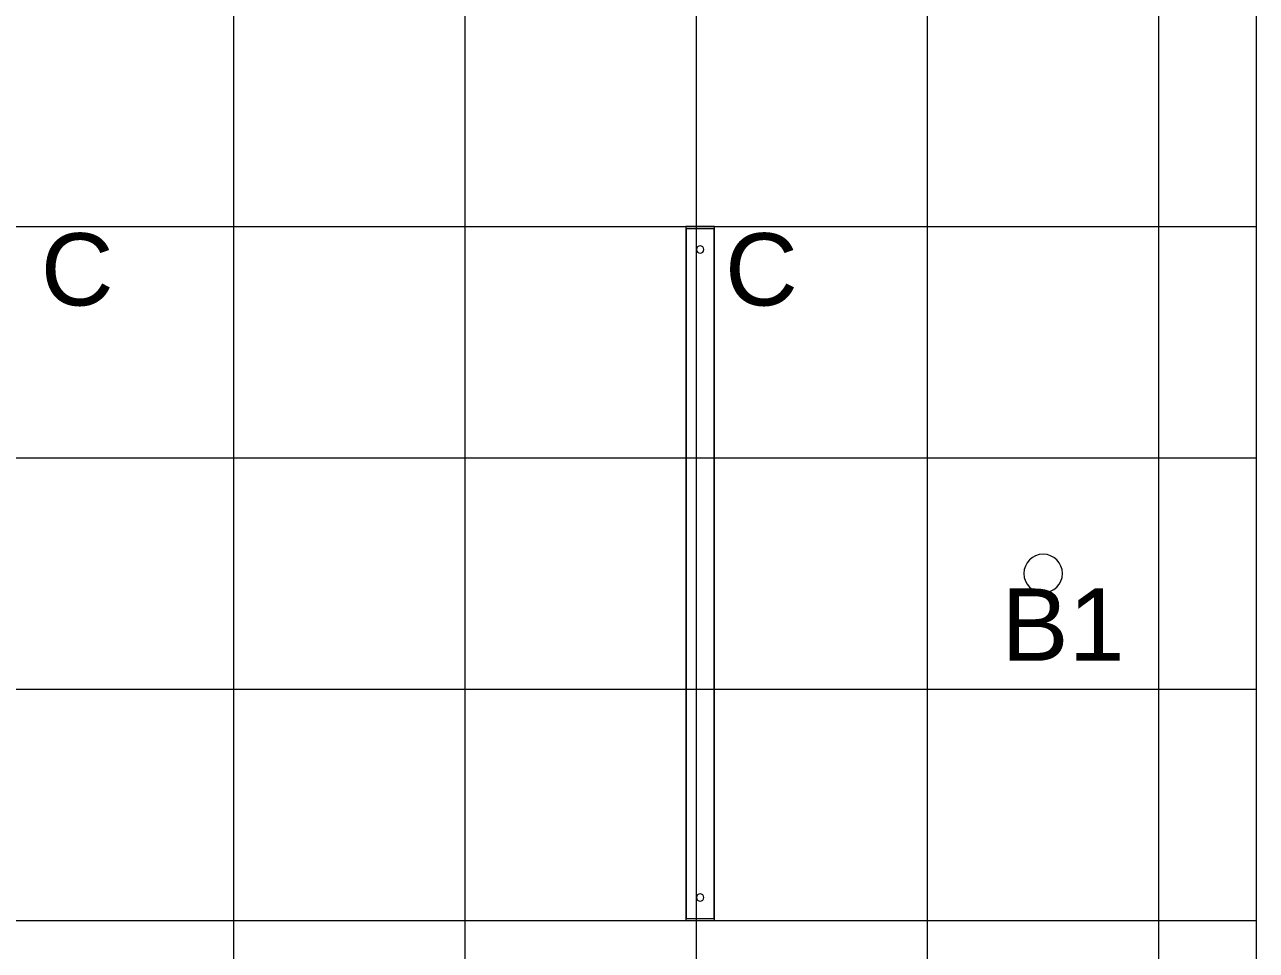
# Model space of a CAD drawing. Header units: inches. Extents: x -1427 to 2274, y -2183 to 260.
# Drawn here: x -362.1 to -234.3, y -2067.3 to -1971.2 of the extents above; entities that cross this region are included whole.
import ezdxf

# ---------------------------------------------------------------- set-up
doc = ezdxf.new("R2010")
doc.units = ezdxf.units.IN
doc.header["$MEASUREMENT"] = 0
for name, color, linetype, lineweight in [('A-CLNG-PATT', 13, 'Continuous', 9), ('E-LITE-EQPM', 33, 'Continuous', 9), ('E-LITE-EQPM-IDEN', 33, 'Continuous', 9), ('I-WALL', 2, 'Continuous', 9)]:
    doc.layers.add(name, color=color, linetype=linetype, lineweight=lineweight)
doc.styles.add('Arial', font='arial.ttf', dxfattribs={"height": 7.5})

# ---------------------------------------------------------------- blocks, each defined once
blk = doc.blocks.new('Linear - Suspended - New - 6_-397446-Reflected Ceiling Plan')
at = {"layer": 'E-LITE-EQPM', "lineweight": 20}
for p, q in [((-36, -1.5), (-36, 1.5)), ((-36, 1.5), (36, 1.5)), ((-35.8, 1.41), (-35.8, -1.43)), ((35.8, 1.41), (-35.8, 1.41)), ((35.8, -1.43), (35.8, 1.41)), ((36, 1.5), (36, -1.5)), ((36, -1.5), (-36, -1.5)), ((-35.8, -1.43), (35.8, -1.43))]:
    blk.add_line(p, q, dxfattribs=at)
for centre, radius in [((-33.6, 0), 0.379), ((33.6, 0), 0.378)]:
    blk.add_circle(centre, radius, dxfattribs=at)
blk = doc.blocks.new('Can Downlight - Recessed - New 4_-2510107-Reflected Ceiling Plan')
at = {"layer": 'E-LITE-EQPM', "lineweight": 20}
for start, end in [(360, 180), (180, 360)]:
    blk.add_arc((0, 0), 2, start, end, dxfattribs=at)

msp = doc.modelspace()

# ---------------------------------------------------------------- hatches: boundary and pattern name
at = {"layer": 'A-CLNG-PATT', "lineweight": 13}
h = msp.add_hatch(dxfattribs=at)
h.set_pattern_fill('FP_15', color=256, style=0, pattern_type=2)
h.set_pattern_definition([(90, (-364.414, -2064.185), (24, -1e-15), []), (0, (-364.414, -2064.185), (0, -24), [])])
h.paths.add_polyline_path([(-316.48, -2175.03), (-234.28, -2175.03), (-234.28, -1919.43), (-470.79, -1919.43), (-470.79, -2145.03), (-369.17, -2145.03), (-369.17, -2117.34), (-368.16, -2117.34), (-368.16, -2115.04), (-338.28, -2115.04), (-338.28, -2144.77), (-342.51, -2149), (-338.28, -2153.23)], flags=0)

# ---------------------------------------------------------------- linework, layer by layer
at = {"layer": 'I-WALL', "color": 250, "lineweight": 20}
msp.add_line((-234.28, -2177.78), (-234.28, -1919.43), dxfattribs=at)

# ---------------------------------------------------------------- block references
at = {"layer": 'E-LITE-EQPM', "lineweight": 20, "extrusion": (0, 0, -1), "rotation": 269.9999999999997}
msp.add_blockref('Linear - Suspended - New - 6_-397446-Reflected Ceiling Plan', (292, -2028.18), dxfattribs=at)
at = {"layer": 'E-LITE-EQPM', "lineweight": 20}
msp.add_blockref('Can Downlight - Recessed - New 4_-2510107-Reflected Ceiling Plan', (-256.41, -2028.18), dxfattribs=at)

# ---------------------------------------------------------------- texts
at = {"layer": 'E-LITE-EQPM-IDEN', "char_height": 7.5, "attachment_point": 1, "style": 'Arial'}
for s, insert, width in [('C', (-360.43, -1992.88), 9.393), ('C', (-289.43, -1992.88), 9.393), ('B1', (-260.76, -2029.73), 16.059)]:
    msp.add_mtext(s, dxfattribs=dict(at, insert=insert, width=width))

doc.saveas('drawing.dxf')
